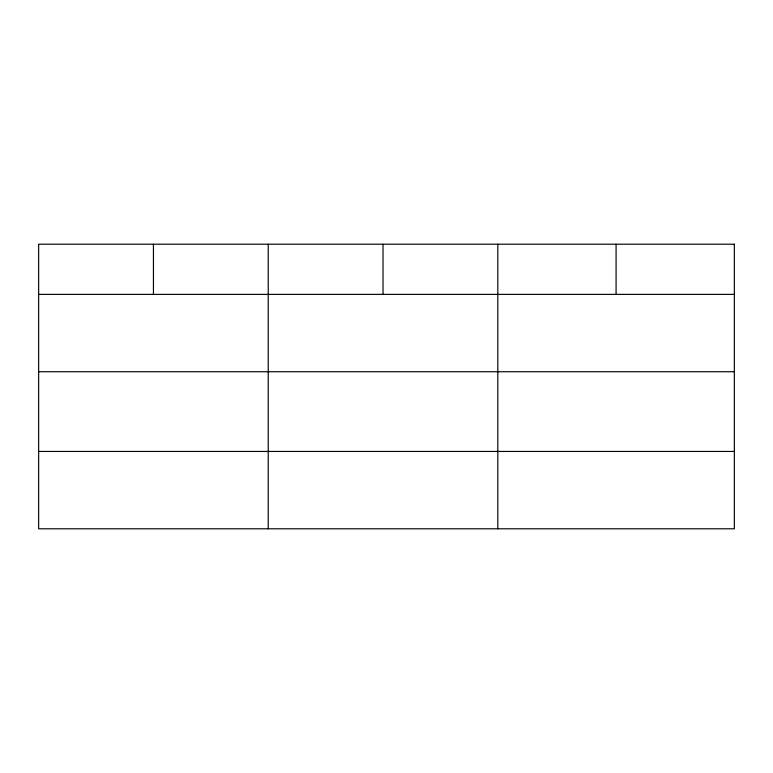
<?xml version="1.0" encoding="UTF-8"?>
<svg xmlns="http://www.w3.org/2000/svg" width="773" height="773" viewBox="0 0 773 773"><rect width="100%" height="100%" fill="white"/><g stroke="black" fill="none" stroke-linecap="round" stroke-linejoin="round"><path stroke-width="1.16" d="M38.65 294.378L734.35 294.378M38.65 371.736L734.35 371.736M38.65 451.442L734.35 451.442M616.081 244.21L616.081 294.378M497.812 244.21L497.812 528.79M383.022 244.21L383.022 294.378M268.231 244.21L268.231 528.79M153.441 244.21L153.441 294.378M734.35 244.21L38.65 244.21L38.65 528.79L734.35 528.79L734.35 244.21"/></g></svg>
